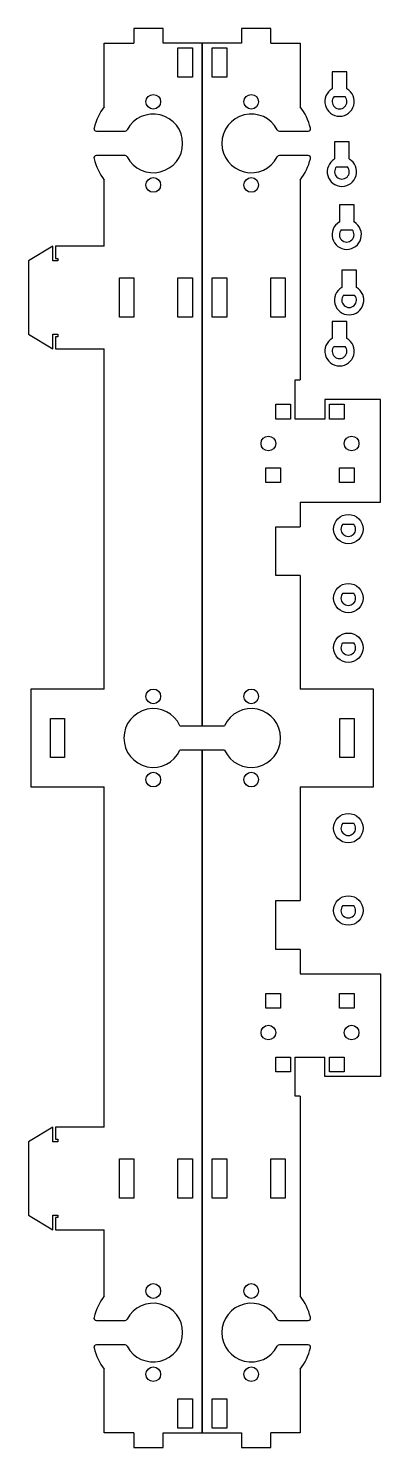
# Model space of a CAD drawing. Header units: millimetres. Extents: x -204 to -132, y 27 to 317.
import ezdxf

# ---------------------------------------------------------------- set-up
doc = ezdxf.new("R2010")
doc.units = ezdxf.units.MM

msp = doc.modelspace()

# ---------------------------------------------------------------- linework, layer by layer
for p, q in [((-176.1, 317.5), (-182.1, 317.5)), ((-182.1, 317.5), (-182.1, 314.5)), ((-176.1, 314.5), (-176.1, 317.5)), ((-154.1, 317.5), (-160.1, 317.5)), ((-160.1, 317.5), (-160.1, 314.5)), ((-154.1, 314.5), (-154.1, 317.5)), ((-188.1, 314.5), (-182.1, 314.5)), ((-188.1, 301.5), (-188.1, 314.5)), ((-168.1, 314.5), (-176.1, 314.5)), ((-173.1, 307.5), (-173.1, 313.5)), ((-173.1, 313.5), (-170.1, 313.5)), ((-170.1, 313.5), (-170.1, 307.5)), ((-168.1, 314.5), (-168.1, 175)), ((-160.1, 314.5), (-168.1, 314.5)), ((-168.1, 175), (-168.1, 314.5)), ((-166.1, 307.5), (-166.1, 313.5)), ((-166.1, 313.5), (-163.1, 313.5)), ((-163.1, 313.5), (-163.1, 307.5)), ((-154.1, 314.5), (-148.1, 314.5)), ((-148.1, 314.5), (-148.1, 301.5)), ((-170.1, 307.5), (-173.1, 307.5)), ((-163.1, 307.5), (-166.1, 307.5)), ((-138.56, 308.65), (-141.56, 308.65)), ((-141.56, 308.65), (-141.56, 305.15)), ((-138.56, 305.15), (-138.56, 308.65)), ((-141.17, 303.55), (-138.94, 303.55)), ((-189.72, 296.5), (-183.87, 296.5)), ((-152.33, 296.5), (-146.48, 296.5)), ((-138.07, 294.31), (-141.07, 294.31)), ((-141.07, 294.31), (-141.07, 290.81)), ((-138.07, 290.81), (-138.07, 294.31)), ((-183.87, 291.5), (-189.72, 291.5)), ((-146.48, 291.5), (-152.33, 291.5)), ((-140.69, 289.21), (-138.45, 289.21)), ((-188.1, 273), (-188.1, 286.5)), ((-148.1, 286.5), (-148.1, 245.68)), ((-137.1, 281.43), (-140.1, 281.43)), ((-140.1, 281.43), (-140.1, 277.93)), ((-137.1, 277.93), (-137.1, 281.43)), ((-139.72, 276.34), (-137.48, 276.34)), ((-198.6, 273), (-203.6, 270)), ((-198.6, 270), (-198.6, 273)), ((-188.1, 273), (-198.1, 273)), ((-198.1, 273), (-198.1, 270.5)), ((-203.6, 270), (-203.6, 255)), ((-197.6, 270), (-198.6, 270)), ((-198.1, 270.5), (-197.6, 270.5)), ((-197.6, 270.5), (-197.6, 270)), ((-136.61, 268.07), (-139.61, 268.07)), ((-139.61, 268.07), (-139.61, 264.57)), ((-136.61, 264.57), (-136.61, 268.07)), ((-185, 258.5), (-185, 266.5)), ((-185, 266.5), (-182.1, 266.5)), ((-182.1, 266.5), (-182.1, 258.5)), ((-173.1, 258.5), (-173.1, 266.5)), ((-173.1, 266.5), (-170.1, 266.5)), ((-170.1, 266.5), (-170.1, 258.5)), ((-166.1, 266.5), (-163.1, 266.5)), ((-166.1, 258.5), (-166.1, 266.5)), ((-163.1, 266.5), (-163.1, 258.5)), ((-154.1, 258.5), (-154.1, 266.5)), ((-154.1, 266.5), (-151.2, 266.5)), ((-151.2, 266.5), (-151.2, 258.5)), ((-139.23, 262.97), (-136.99, 262.97)), ((-182.1, 258.5), (-185, 258.5)), ((-170.1, 258.5), (-173.1, 258.5)), ((-163.1, 258.5), (-166.1, 258.5)), ((-151.2, 258.5), (-154.1, 258.5)), ((-138.56, 257.62), (-141.56, 257.62)), ((-141.56, 257.62), (-141.56, 254.12)), ((-138.56, 254.12), (-138.56, 257.62)), ((-203.6, 255), (-198.6, 252)), ((-198.6, 255), (-197.6, 255)), ((-198.6, 252), (-198.6, 255)), ((-197.6, 254.5), (-198.1, 254.5)), ((-198.1, 254.5), (-198.1, 252)), ((-197.6, 255), (-197.6, 254.5)), ((-141.17, 252.53), (-138.94, 252.53)), ((-198.1, 252), (-188.1, 252)), ((-188.1, 182.5), (-188.1, 252)), ((-149.1, 245.68), (-148.1, 245.68)), ((-149.1, 237.68), (-149.1, 245.68)), ((-143.1, 241.68), (-143.1, 237.68)), ((-131.68, 241.68), (-143.1, 241.68)), ((-131.68, 220.68), (-131.68, 241.68)), ((-153.1, 240.68), (-150.1, 240.68)), ((-153.1, 237.68), (-153.1, 240.68)), ((-150.1, 240.68), (-150.1, 237.68)), ((-142.1, 237.68), (-142.1, 240.68)), ((-142.1, 240.68), (-139.1, 240.68)), ((-139.1, 240.68), (-139.1, 237.68)), ((-150.1, 237.68), (-153.1, 237.68)), ((-143.1, 237.68), (-149.1, 237.68)), ((-139.1, 237.68), (-142.1, 237.68)), ((-155.1, 227.68), (-152.1, 227.68)), ((-155.1, 224.68), (-155.1, 227.68)), ((-152.1, 227.68), (-152.1, 224.68)), ((-140.1, 227.68), (-137.1, 227.68)), ((-140.1, 224.68), (-140.1, 227.68)), ((-137.1, 227.68), (-137.1, 224.68)), ((-152.1, 224.68), (-155.1, 224.68)), ((-137.1, 224.68), (-140.1, 224.68)), ((-148.1, 220.68), (-148.1, 215.68)), ((-148.1, 220.68), (-131.68, 220.68)), ((-153.1, 215.68), (-148.1, 215.68)), ((-153.1, 205.68), (-153.1, 215.68)), ((-139.39, 216.19), (-137.15, 216.19)), ((-148.1, 205.68), (-153.1, 205.68)), ((-148.1, 205.68), (-148.1, 182.5)), ((-139.39, 202.09), (-137.15, 202.09)), ((-139.39, 191.95), (-137.15, 191.95)), ((-188.1, 182.5), (-203.1, 182.5)), ((-203.1, 182.5), (-203.1, 162.5)), ((-133.1, 182.5), (-148.1, 182.5)), ((-133.1, 162.5), (-133.1, 182.5)), ((-199.1, 168.5), (-199.1, 176.5)), ((-199.1, 176.5), (-196.2, 176.5)), ((-196.2, 176.5), (-196.2, 168.5)), ((-172.65, 175), (-168.1, 175)), ((-168.1, 175), (-163.55, 175)), ((-140, 176.5), (-137.1, 176.5)), ((-140, 168.5), (-140, 176.5)), ((-137.1, 176.5), (-137.1, 168.5)), ((-196.2, 168.5), (-199.1, 168.5)), ((-168.1, 170), (-172.65, 170)), ((-168.1, 170), (-168.1, 30.5)), ((-163.55, 170), (-168.1, 170)), ((-168.1, 30.5), (-168.1, 170)), ((-137.1, 168.5), (-140, 168.5)), ((-203.1, 162.5), (-188.1, 162.5)), ((-188.1, 93), (-188.1, 162.5)), ((-148.1, 162.5), (-148.1, 139.31)), ((-148.1, 162.5), (-133.1, 162.5)), ((-139.39, 155.08), (-137.15, 155.08)), ((-153.1, 129.31), (-153.1, 139.31)), ((-153.1, 139.31), (-148.1, 139.31)), ((-139.39, 138.25), (-137.15, 138.25)), ((-148.1, 129.31), (-153.1, 129.31)), ((-148.1, 129.31), (-148.1, 124.31)), ((-148.1, 124.31), (-131.68, 124.31)), ((-131.68, 124.31), (-131.68, 103.31)), ((-155.1, 120.31), (-152.1, 120.31)), ((-155.1, 117.31), (-155.1, 120.31)), ((-152.1, 120.31), (-152.1, 117.31)), ((-140.1, 120.31), (-137.1, 120.31)), ((-140.1, 117.31), (-140.1, 120.31)), ((-137.1, 120.31), (-137.1, 117.31)), ((-152.1, 117.31), (-155.1, 117.31)), ((-137.1, 117.31), (-140.1, 117.31)), ((-153.1, 107.31), (-150.1, 107.31)), ((-153.1, 104.31), (-153.1, 107.31)), ((-150.1, 107.31), (-150.1, 104.31)), ((-149.1, 107.31), (-143.1, 107.31)), ((-149.1, 99.31), (-149.1, 107.31)), ((-143.1, 103.31), (-143.1, 107.31)), ((-142.1, 104.31), (-142.1, 107.31)), ((-142.1, 107.31), (-139.1, 107.31)), ((-139.1, 107.31), (-139.1, 104.31)), ((-150.1, 104.31), (-153.1, 104.31)), ((-131.68, 103.31), (-143.1, 103.31)), ((-139.1, 104.31), (-142.1, 104.31)), ((-148.1, 99.31), (-149.1, 99.31)), ((-148.1, 99.31), (-148.1, 58.5)), ((-198.6, 93), (-203.6, 90)), ((-198.6, 90), (-198.6, 93)), ((-198.1, 93), (-198.1, 90.54)), ((-188.1, 93), (-198.1, 93)), ((-203.6, 90), (-203.6, 75)), ((-197.6, 90), (-198.6, 90)), ((-198.1, 90.54), (-197.6, 90.53)), ((-197.6, 90.53), (-197.6, 90)), ((-185, 86.5), (-182.1, 86.5)), ((-185, 78.5), (-185, 86.5)), ((-182.1, 86.5), (-182.1, 78.5)), ((-173.1, 86.5), (-170.1, 86.5)), ((-173.1, 78.5), (-173.1, 86.5)), ((-170.1, 86.5), (-170.1, 78.5)), ((-166.1, 86.5), (-163.1, 86.5)), ((-166.1, 78.5), (-166.1, 86.5)), ((-163.1, 86.5), (-163.1, 78.5)), ((-154.1, 86.5), (-151.2, 86.5)), ((-154.1, 78.5), (-154.1, 86.5)), ((-151.2, 86.5), (-151.2, 78.5)), ((-182.1, 78.5), (-185, 78.5)), ((-170.1, 78.5), (-173.1, 78.5)), ((-163.1, 78.5), (-166.1, 78.5)), ((-151.2, 78.5), (-154.1, 78.5)), ((-203.6, 75), (-198.6, 72)), ((-198.6, 75), (-197.6, 75)), ((-198.6, 72), (-198.6, 75)), ((-198.1, 74.5), (-198.1, 72)), ((-197.6, 74.5), (-198.1, 74.5)), ((-197.6, 75), (-197.6, 74.5)), ((-198.1, 72), (-188.1, 72)), ((-188.1, 58.5), (-188.1, 72)), ((-189.72, 53.5), (-183.87, 53.5)), ((-152.33, 53.5), (-146.48, 53.5)), ((-183.87, 48.5), (-189.72, 48.5)), ((-146.48, 48.5), (-152.33, 48.5)), ((-188.1, 30.5), (-188.1, 43.5)), ((-148.1, 43.5), (-148.1, 30.5)), ((-173.1, 37.5), (-170.1, 37.5)), ((-173.1, 31.5), (-173.1, 37.5)), ((-170.1, 37.5), (-170.1, 31.5)), ((-166.1, 37.5), (-163.1, 37.5)), ((-166.1, 31.5), (-166.1, 37.5)), ((-163.1, 37.5), (-163.1, 31.5)), ((-182.1, 30.5), (-188.1, 30.5)), ((-182.1, 30.5), (-182.1, 27.5)), ((-176.1, 30.5), (-168.1, 30.5)), ((-176.1, 27.5), (-176.1, 30.5)), ((-170.1, 31.5), (-173.1, 31.5)), ((-168.1, 30.5), (-160.1, 30.5)), ((-163.1, 31.5), (-166.1, 31.5)), ((-160.1, 30.5), (-160.1, 27.5)), ((-148.1, 30.5), (-154.1, 30.5)), ((-154.1, 27.5), (-154.1, 30.5)), ((-182.1, 27.5), (-176.1, 27.5)), ((-160.1, 27.5), (-154.1, 27.5))]:
    msp.add_line(p, q)
for centre, radius in [((-178.1, 302.5), 1.5), ((-158.1, 302.5), 1.5), ((-178.1, 285.5), 1.5), ((-158.1, 285.5), 1.5), ((-154.6, 232.68), 1.5), ((-137.6, 232.68), 1.5), ((-138.27, 215.19), 3), ((-138.27, 201.09), 3), ((-138.27, 190.95), 3), ((-178.1, 181), 1.5), ((-158.1, 181), 1.5), ((-178.1, 164), 1.5), ((-158.1, 164), 1.5), ((-138.27, 154.08), 3), ((-138.27, 137.25), 3), ((-154.6, 112.31), 1.5), ((-137.6, 112.31), 1.5), ((-178.1, 59.5), 1.5), ((-158.1, 59.5), 1.5), ((-178.1, 42.5), 1.5), ((-158.1, 42.5), 1.5)]:
    msp.add_circle(centre, radius)
for centre, radius, start, end in [((-140.06, 302.55), 3, 120, 60), ((-140.06, 302.55), 1.5, 138.1897, 41.8103), ((-178.1, 294), 12.5, 143.1301, 165.5225), ((-178.1, 294), 6, 207.4864, 152.5136), ((-158.1, 294), 6, 27.4864, 332.5136), ((-158.1, 294), 12.5, 14.4775, 36.8699), ((-189.72, 297), 0.5, 165.5225, 270), ((-183.87, 297), 0.5, 270, 332.5136), ((-152.33, 297), 0.5, 207.4864, 270), ((-146.48, 297), 0.5, 270, 14.4775), ((-189.72, 291), 0.5, 90, 194.4775), ((-178.1, 294), 12.5, 194.4775, 216.8699), ((-183.87, 291), 0.5, 27.4864, 90), ((-152.33, 291), 0.5, 90, 152.5136), ((-158.1, 294), 12.5, 323.1301, 345.5225), ((-146.48, 291), 0.5, 345.5225, 90), ((-139.57, 288.21), 3, 120, 60), ((-139.57, 288.21), 1.5, 138.1897, 41.8103), ((-138.6, 275.34), 3, 120, 60), ((-138.6, 275.34), 1.5, 138.1897, 41.8103), ((-138.11, 261.97), 3, 120, 60), ((-138.11, 261.97), 1.5, 138.1897, 41.8103), ((-140.06, 251.53), 3, 120, 60), ((-140.06, 251.53), 1.5, 138.1897, 41.8103), ((-138.27, 215.19), 1.5, 138.1897, 41.8103), ((-138.27, 201.09), 1.5, 138.1897, 41.8103), ((-138.27, 190.95), 1.5, 138.1897, 41.8103), ((-178.1, 172.5), 6, 24.6243, 335.3757), ((-158.1, 172.5), 6, 204.6243, 155.3757), ((-138.27, 154.08), 1.5, 138.1897, 41.8103), ((-138.27, 137.25), 1.5, 138.1897, 41.8103), ((-178.1, 51), 12.5, 143.1301, 165.5225), ((-158.1, 51), 12.5, 14.4775, 36.8699), ((-178.1, 51), 6, 207.4864, 152.5136), ((-158.1, 51), 6, 27.4864, 332.5136), ((-189.72, 54), 0.5, 165.5225, 270), ((-183.87, 54), 0.5, 270, 332.5136), ((-152.33, 54), 0.5, 207.4864, 270), ((-146.48, 54), 0.5, 270, 14.4775), ((-189.72, 48), 0.5, 90, 194.4775), ((-178.1, 51), 12.5, 194.4775, 216.8699), ((-183.87, 48), 0.5, 27.4864, 90), ((-152.33, 48), 0.5, 90, 152.5136), ((-158.1, 51), 12.5, 323.1301, 345.5225), ((-146.48, 48), 0.5, 345.5225, 90)]:
    msp.add_arc(centre, radius, start, end)

doc.saveas('drawing.dxf')
